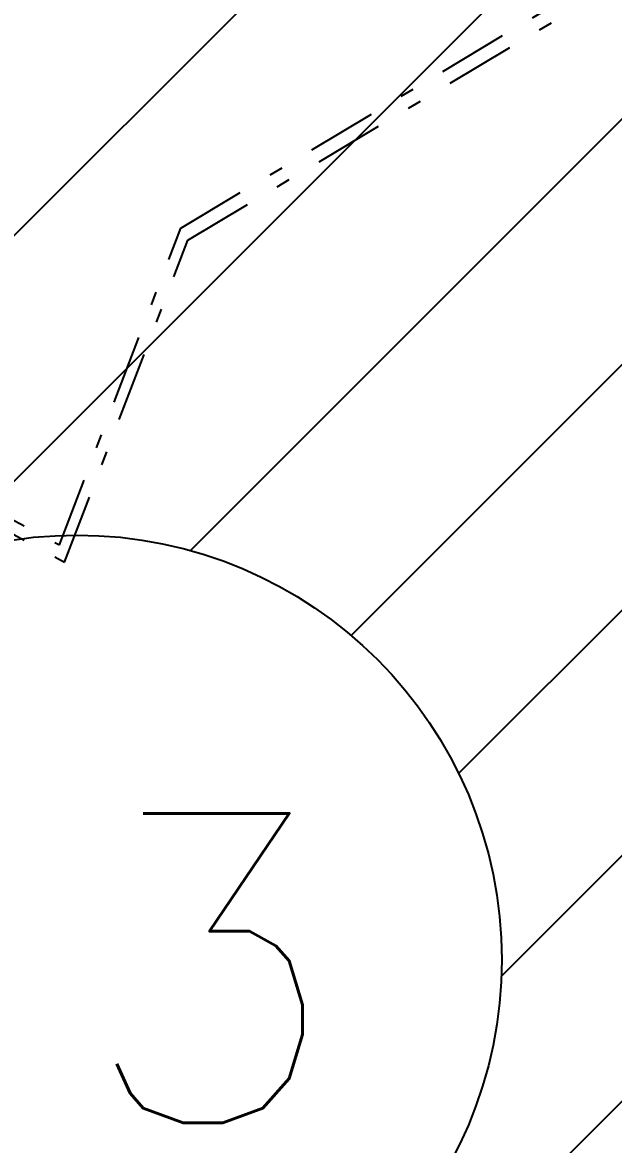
# Model space of a CAD drawing. Header units: metres. Extents: x 511779 to 512620, y 196282 to 196876.
# Drawn here: x 512569.96 to 512574.21, y 196399.23 to 196407.3 of the extents above; entities that cross this region are included whole.
import ezdxf
from ezdxf.enums import TextEntityAlignment as Align

# ---------------------------------------------------------------- set-up
doc = ezdxf.new("R2010")
doc.units = ezdxf.units.M
doc.header["$MEASUREMENT"] = 0
doc.linetypes.add('DASHDOT', pattern=[1, 0.5, -0.25, 0, -0.25])
doc.layers.get('0').update_dxf_attribs({"linetype": 'CONTINUOUS'})
doc.layers.add('BANGUNAN', color=5, linetype='CONTINUOUS')
doc.layers.add('KOP', color=7, linetype='CONTINUOUS')
doc.styles.get("Standard").update_dxf_attribs({"font": 'Simplex.shx'})

msp = doc.modelspace()

# ---------------------------------------------------------------- hatches: boundary and pattern name
at = {"layer": 'KOP', "ltscale": 0.5}
h = msp.add_hatch(dxfattribs=at)
h.set_pattern_fill('ANSI31', color=1, scale=10, style=0)
h.set_pattern_definition([(45, (71.4876, 0), (-0.8838834765, 0.8838834765), [])])
edge = h.paths.add_edge_path(flags=16)
edge.add_arc((512532.4233, 196433.4781), 3.057, 0, 360)
h.paths.add_polyline_path([(512523.8585, 196440.9504), (512543.8085, 196440.9504), (512543.8085, 196423.8504), (512523.8585, 196423.8504)])
h.paths.add_polyline_path([(512542.3835, 196440.9504), (512562.3335, 196440.9504), (512562.3335, 196423.8504), (512542.3835, 196423.8504)])
edge = h.paths.add_edge_path(flags=16)
edge.add_arc((512551.9548, 196433.4781), 3.057, 0, 360)
h.paths.add_polyline_path([(512560.9085, 196440.9504), (512580.8585, 196440.9504), (512580.8585, 196423.8504), (512560.9085, 196423.8504)])
edge = h.paths.add_edge_path(flags=16)
edge.add_arc((512570.1256, 196433.4781), 3.057, 0, 360)
h.paths.add_polyline_path([(512579.4335, 196425.2754), (512599.3835, 196425.2754), (512599.3835, 196408.1754), (512579.4335, 196408.1754)])
edge = h.paths.add_edge_path(flags=16)
edge.add_arc((512589.1438, 196417.6648), 3.057, 0, 360)
h.paths.add_polyline_path([(512560.9085, 196425.2754), (512580.8585, 196425.2754), (512580.8585, 196408.1754), (512560.9085, 196408.1754)])
h.paths.add_polyline_path([(512542.3835, 196425.2754), (512562.3335, 196425.2754), (512562.3335, 196408.1754), (512542.3835, 196408.1754)])
h.paths.add_polyline_path([(512523.8585, 196425.2754), (512543.8085, 196425.2754), (512543.8085, 196408.1754), (512523.8585, 196408.1754)])
h.paths.add_polyline_path([(512505.3335, 196425.2754), (512525.2835, 196425.2754), (512525.2835, 196408.1754), (512505.3335, 196408.1754)])
h.paths.add_polyline_path([(512523.8585, 196409.6004), (512543.8085, 196409.6004), (512543.8085, 196392.5004), (512523.8585, 196392.5004)])
h.paths.add_polyline_path([(512505.3335, 196409.6004), (512525.2835, 196409.6004), (512525.2835, 196392.5004), (512505.3335, 196392.5004)])
h.paths.add_polyline_path([(512542.3835, 196409.6004), (512562.3335, 196409.6004), (512562.3335, 196392.5004), (512542.3835, 196392.5004)])
h.paths.add_polyline_path([(512560.9085, 196409.6004), (512580.8585, 196409.6004), (512580.8585, 196392.5004), (512560.9085, 196392.5004)])
h.paths.add_polyline_path([(512579.4335, 196409.6004), (512599.3835, 196409.6004), (512599.3835, 196392.5004), (512579.4335, 196392.5004)])
h.paths.add_polyline_path([(512597.9585, 196393.9254), (512617.9085, 196393.9254), (512617.9085, 196376.8254), (512597.9585, 196376.8254)])
h.paths.add_polyline_path([(512579.4335, 196393.9254), (512599.3835, 196393.9254), (512599.3835, 196376.8254), (512579.4335, 196376.8254)])
h.paths.add_polyline_path([(512560.9085, 196393.9254), (512580.8585, 196393.9254), (512580.8585, 196376.8254), (512560.9085, 196376.8254)])
h.paths.add_polyline_path([(512542.3835, 196393.9254), (512562.3335, 196393.9254), (512562.3335, 196376.8254), (512542.3835, 196376.8254)])
h.paths.add_polyline_path([(512523.8585, 196393.9254), (512543.8085, 196393.9254), (512543.8085, 196376.8254), (512523.8585, 196376.8254)])
edge = h.paths.add_edge_path(flags=16)
edge.add_arc((512571.0155, 196385.1874), 3.057, 0, 360)
edge = h.paths.add_edge_path(flags=16)
edge.add_arc((512551.7902, 196384.481), 3.057, 0, 360)
edge = h.paths.add_edge_path(flags=16)
edge.add_arc((512532.9877, 196384.481), 3.057, 0, 360)
edge = h.paths.add_edge_path(flags=16)
edge.add_arc((512533.8992, 196400.4208), 3.057, 0, 360)
edge = h.paths.add_edge_path(flags=16)
edge.add_arc((512514.3971, 196399.6911), 3.057, 0, 360)
edge = h.paths.add_edge_path(flags=16)
edge.add_arc((512515.1553, 196416.9261), 3.057, 0, 360)
edge = h.paths.add_edge_path(flags=16)
edge.add_arc((512533.5705, 196417.021), 3.057, 0, 360)
edge = h.paths.add_edge_path(flags=16)
edge.add_arc((512552.1483, 196417.1058), 3.057, 0, 360)
edge = h.paths.add_edge_path(flags=16)
edge.add_arc((512552.9492, 196400.5565), 3.057, 0, 360)
edge = h.paths.add_edge_path(flags=16)
edge.add_arc((512570.3514, 196400.5565), 3.057, 0, 360)
edge = h.paths.add_edge_path(flags=16)
edge.add_arc((512570.2939, 196416.8525), 3.057, 0, 360)
edge = h.paths.add_edge_path(flags=16)
edge.add_arc((512589.2652, 196401.2038), 3.057, 0, 360)
edge = h.paths.add_edge_path(flags=16)
edge.add_arc((512589.7985, 196384.821), 3.057, 0, 360)
edge = h.paths.add_edge_path(flags=16)
edge.add_arc((512608.2133, 196384.9436), 3.057, 0, 360)

# ---------------------------------------------------------------- linework, layer by layer
at = {"color": 5, "ltscale": 30}
msp.add_circle((512570.3514, 196400.5565), 3.057, dxfattribs=at)
at = {"layer": 'BANGUNAN', "color": 3, "linetype": 'DASHDOT'}
for p, q in [((512571.0978, 196405.8221), (512574.7863, 196408.0303)), ((512571.1495, 196405.7358), (512574.8233, 196407.9352)), ((512570.2246, 196403.5427), (512571.0978, 196405.8221)), ((512570.2621, 196403.4195), (512571.1495, 196405.7358)), ((512568.5645, 196404.4413), (512570.2246, 196403.5427)), ((512568.5649, 196404.3382), (512570.2621, 196403.4195))]:
    msp.add_line(p, q, dxfattribs=at)

# ---------------------------------------------------------------- texts
at = {"color": 5, "ltscale": 30}
msp.add_text('13', height=2.2275, dxfattribs=at).set_placement((512570.3514, 196399.3833), align=Align.CENTER)

doc.saveas('drawing.dxf')
